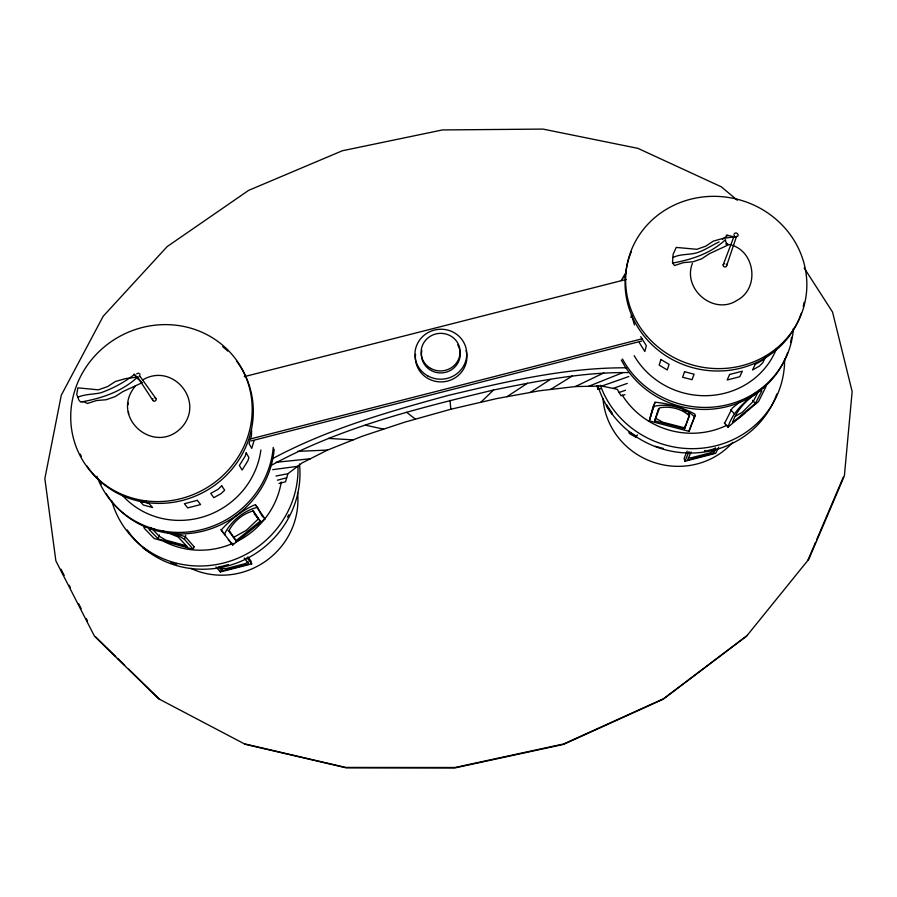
<?xml version="1.0" encoding="UTF-8"?>
<svg xmlns="http://www.w3.org/2000/svg" width="897" height="897" viewBox="0 0 897 897"><rect width="100%" height="100%" fill="white"/><g stroke="black" fill="none" stroke-linecap="round" stroke-linejoin="round"><path stroke-width="1.35" d="M251.631 430.067L251.429 435.908L249.063 443.567L251.721 448.354L254.053 440.763M600.687 388.693L598.03 389.376L597.514 385.665M692.372 263.449C682.281 289.025 713.765 315.8 737.11 300.304C759.266 288.756 755.644 252.853 732.154 245.229M630.961 317.426L631.51 315.004L634.459 324.938M655.415 418.327L654.754 420.884L684.602 428.721L685.577 424.864M653.184 406.117L649.338 420.928L689.075 431.356L689.759 428.654M689.075 431.356L695.108 415.502M649.338 420.928L654.956 402.08M142.455 380.07C172.213 361.962 204.908 400.522 182.214 426.815C155.08 456.64 109.075 417.565 135.324 386.058M635.838 437.209L636.152 436.155L629.257 431.771L628.965 432.836L630.277 434.103L635.838 437.209L637.475 434.944M624.917 394.691L621.038 395.689L617.181 389.253L601.752 386.08L575.369 386.551L539.613 390.767L497.016 398.515L450.832 409.245L404.794 422.139L362.59 436.121L327.528 450.07L302.121 462.919L287.926 473.728L285.493 481.824L278.989 483.494M144.922 526.909L143.924 527.402L144.316 528.333L154.172 538.525L193.247 549.278L194.088 546.609M650.37 416.937L654.608 403.403L655.729 402.282C669.039 403.706 683.122 407.518 694.917 414.167L695.074 415.625L690.197 427.645M193.247 549.278L184.49 539.377L185.746 535.374M166.752 532.269L178.155 537.011L187.439 546.923L158.096 538.85L159.341 534.915M158.096 538.85L149.418 529.791L150.18 527.402M658.577 408.55L655.46 418.159L662.692 422.184L683.144 427.499L684.904 427.51L689.558 415.703M654.754 420.884L659.587 407.888C669.554 405.803 681.653 408.651 689.143 415.625L684.602 428.721M726.637 265.736L736.572 236.236A1.2 1.121 13.2 0 1 734.273 236.236M723.195 264.862L734.262 235.653M687.136 451.135L684.086 458.389L684.938 461.249L715.705 453.31L718.688 447.188M684.938 461.249L689.019 451.628M807.905 560.21L815.53 542.315M816.629 539.759L843.326 477.137M691.094 451.942L687.629 460.015L713.575 453.31L715.84 448.635M704.964 450.417L704.493 451.438L713.541 449.083M724.585 423.35L732.244 408.169L741.415 400.6M688.358 457.795L691.139 457.795L710.11 452.862L712.958 451.236L714.057 448.937M714.831 448.747L715.324 447.715M724.271 423.003L727.994 427.151C732.535 412.228 744.42 401.957 756.059 392.527M759.109 390.072L753.39 401.251L742.234 412.362L735.383 416.242M755.375 403.437L761.777 391.07L761.362 390.117C748.939 397.763 737.211 408.303 732.49 422.599L755.375 403.437L752.583 400.365M733.914 234.352C734.979 231.247 739.711 233.803 737.67 236.371M287.466 517.087L288.901 514.743M262.529 516.627L256.015 505.448L254.815 504.854C242.47 510.124 230.652 519.587 221.66 529.477L221.862 530.957L232.738 544.972L264.94 518.903L255.578 504.921M653.543 407.507L654.709 406.206C668.052 403.381 684.288 407.204 694.312 416.578L694.424 418.204M480.803 402.282L493.507 390.016C537.886 381.012 582.77 371.997 628.259 372.603M727.994 427.151L758.47 401.643L766.016 386.607L761.486 388.524M136.636 373.881L138.385 373.141L140.201 374.228M236.034 540.678L260.22 521.09L253.089 511.021C243.109 513.521 233.848 521.292 229.127 530.385L236.034 540.678L228.174 530.396M719.114 241.932C711.31 245.464 704.223 250.846 695.657 253.111C688.201 254.939 680.475 253.907 673.142 257.394M722.399 239.409L727.871 235.227M747.302 635.401L663.601 698.685L563.63 743.961L454.88 767.507L345.693 767.428L244.421 743.826M134.415 374.509C124.167 382.402 112.899 388.491 100.699 392.841C93.097 394.456 85.305 394.03 77.815 397.203M270.759 465.644C339.739 427.566 417.397 408.404 493.507 390.016M506.917 396.709L527.458 383.266M530.205 392.471L550.478 379.386M550.5 389.477L572.252 376.022M248.346 561.937L245.397 563.585L226.111 568.597L221.929 568.586L220.292 566.657M233.433 537.482L246.473 530.217L258.381 518.847L252.943 510.359M272.901 458.479C328.033 428.968 388.614 411.633 448.668 395.319C507.108 381.449 566.456 367.389 626.857 367.804M575.369 386.551L603.793 372.939M142.5 382.559L123.001 391.518L115.197 396.586L106.171 399.737L96.573 400.522L87.39 403.493L83.769 401.643L80.539 401.979L78.88 400.028L76.75 394.366L77.871 387.852L98.311 389.825L107.528 386.629L115.489 381.46L125.535 378.612L137.095 377.132L134.034 374.083L135.469 376.135M588.645 386.315L622.675 372.681M601.752 386.08L628.842 376.516M613.077 388.412L627.295 383.411M619.121 392.494L625.523 390.251M82.154 401.811C102.056 398.145 121.33 391.697 136.736 377.884L141.367 381.819M672.873 263.034C692.103 259.468 710.85 253.391 725.494 239.667L725.662 241.641L727.949 245.06L709.179 253.806L701.79 258.751L693.011 261.823L683.48 262.608L674.544 265.523L672.503 262.911L673.109 254.356L676.237 247.415L696.823 249.299L705.771 246.17L713.306 241.136L723.117 238.355L734.542 236.886L726.211 235.115M217.915 567.353L228.455 564.605M277.397 480.187L286.692 477.809M219.07 566.904L222.456 570.862L248.839 564.056L244.253 557.99M215.986 566.882L220.37 571.961L251.665 563.888L251.014 561.107L247.897 556.914M250.297 438.981L642.286 338.752M251.373 440.864L641.647 341.051M244.231 376.65L626.128 279.472M275.984 476.027L287.926 473.728M272.699 469.658L297.636 466.328M276.254 462.269L310.317 458.771M297.681 451.359L327.528 450.07M328.571 438.42L353.138 439.878M154.262 529.006L149.866 528.669L149.115 529.039L149.418 529.791M725.695 243.917L730.864 244.959M663.186 448.399L655.27 446.302M170.598 562.845L176.787 564.168M365.438 425.167L383.636 429.147M186.06 545.679L165.956 540.185L158.982 536.058L151.301 527.941M170.923 542.304L174.926 543.391M161.415 530.643L165.429 531.831M172.628 532.583L185.32 536.731L194.055 546.71M171.08 532.919L179.916 536.518L184.49 539.377M683.178 410.4L686.104 411.902M258.246 508.173L256.946 507.444C243.58 510.774 231.146 521.202 224.844 533.39L225.113 534.96L220.718 529.544M143.969 548.672L150.147 552.653L142.724 547.372L143.554 548.179M406.599 412.261L415.401 419.168M689.423 414.526L688.212 413.416M737.312 200.222L721.244 186.778L637.868 148.341L542.988 129.09L442.456 129.942L342.329 150.763L248.626 190.377L167.145 246.608L103.189 316.26L61.276 395.241L44.85 478.617L55.861 560.86L94.443 636.152L158.657 698.808L245.229 744.308L346.175 767.832L455.026 767.91L563.439 744.432L663.085 699.301L746.528 636.208L808.859 559.167L844.38 475.858L852.15 391.552L832.528 312.021L804.127 267.911M95.687 636.96L115.702 656.481M117.698 658.432L124.705 665.26M128.708 669.162L159.722 699.425M730.707 409.738L734.441 413.887M262.272 515.652L264.94 518.903M254.187 513.734L260.22 521.09M228.354 539.568L232.738 544.972M246.989 557.631L251.665 563.888M155.943 398.616L139.439 375.507A1.211 1.144 -28.9 0 1 139.517 376.381M137.308 376.662L152.793 400.331M640.738 336.678L646.345 345.726L644.808 351.501L639.258 342.542M60.996 569.27L64.158 575.426M69.204 585.27L70.459 587.726M78.656 603.726L81.179 608.648M86.235 618.493L87.491 620.959M712.958 451.236L713.575 453.31M596.92 385.542L598.03 389.376M221.929 568.586L222.456 570.862M219.922 570.01L220.37 571.961M450.002 400.342L450.832 409.245M127.957 402.652L128.08 404.726M128.462 411.656L128.607 414.156M466.081 350.592A25.778 24.847 -6.2 0 1 442.894 381.83A25.778 24.847 -6.2 0 1 415.558 354.293M459.903 350.536A19.431 18.714 -6.2 0 1 440.618 372.917A19.431 18.714 -6.2 0 1 421.837 350.435M457.728 344.829A19.431 18.714 -6.2 0 1 459.634 349.348M744.914 413.046A79.306 75.673 15.7 0 1 737.558 418.944M726.974 425.2A79.306 75.673 15.7 0 1 622.305 395.173M732.737 442.344A73.89 70.874 17 0 1 653.565 462.291A73.89 70.874 17 0 1 602.997 398.436M784.606 358.722A95.048 90.698 15.8 0 1 706.107 447.681A95.048 90.698 15.8 0 1 600.306 385.172M776.869 393.94A94.129 89.891 15.9 0 1 685.835 452.929A94.129 89.891 15.9 0 1 597.907 385.699M776.544 348.619A79.014 75.023 14.7 0 1 708.865 395.611A79.014 75.023 14.7 0 1 634.157 355.672M793.408 328.38A91.057 86.46 14.8 0 1 721.749 405.96A91.057 86.46 14.8 0 1 622.462 359.024M621.251 280.638A91.057 86.46 14.8 0 1 626.005 272.598M787.622 352.801A90.687 86.134 14.8 0 1 708.395 409.346A90.687 86.134 14.8 0 1 621.318 360.011M623.751 277.835A90.687 86.134 14.8 0 1 625.265 275.457M791.513 337.261A90.687 86.134 14.8 0 1 790.549 342.519M801.279 313.266A90.485 85.495 14 0 1 685.084 365.27A90.485 85.495 14 0 1 631.376 251.586M804.104 302.345A90.485 85.495 14 0 1 803.23 306.482M726.133 264.11A1.772 1.671 13.7 0 1 725.965 266.678A1.772 1.671 13.7 0 1 723.33 266.005A1.772 1.671 13.7 0 1 724.406 263.673M281.254 482.025A80.057 76.817 -32.5 0 1 235.507 542.18M233.108 543.279A80.057 76.817 -32.5 0 1 163.433 541.126M297.535 492.509A74.552 71.861 -34.1 0 1 265.904 561.006A74.552 71.861 -34.1 0 1 190.691 568.328M297.972 466.451A95.945 92.066 -32.5 0 1 217.287 564.392A95.945 92.066 -32.5 0 1 111.71 500.818M299.475 463.962A95.015 91.225 -32.7 0 1 237.324 562.789A95.015 91.225 -32.7 0 1 127.239 529.959M260.881 449.991A79.811 76.245 -31.2 0 1 204.516 516.448A79.811 76.245 -31.2 0 1 121.857 494.718M273.249 447.401A91.965 87.861 -31.2 0 1 194.167 531.181A91.965 87.861 -31.2 0 1 96.954 476.352M274.168 449.24A91.595 87.525 -31.3 0 1 204.404 530.766A91.595 87.525 -31.3 0 1 106.351 493.888M101.182 484.313A91.595 87.525 -31.3 0 1 100.083 481.835M236.539 361.043A91.449 86.975 -30.2 0 1 213.531 486.096A91.449 86.975 -30.2 0 1 86.841 465.879M81.414 456.551A91.449 86.975 -30.2 0 1 80.248 454.117M222.68 346.657A91.449 86.975 -30.2 0 1 227.692 351.086M154.912 397.808A1.794 1.704 -29.6 0 1 156.011 400.073A1.794 1.704 -29.6 0 1 153.544 401.037A1.794 1.704 -29.6 0 1 152.882 398.604M138.631 377.2A1.211 1.144 -28.9 0 1 138.003 377.2M606.675 405.063L606.428 406.184L611.799 413.988L612.057 412.889L606.675 405.063M660.887 359.484L659.194 365.124L667.278 369.945L669.061 364.35L660.887 359.484M246.193 452.862L245.173 456.181L239.364 465.476L242.123 470.039L247.875 460.834L248.884 457.548L246.193 452.862M684.546 371.739L682.606 377.256L692.036 379.689L694.076 374.195L684.546 371.739M729.597 374.486L727.175 379.992L739.778 376.718L742.335 371.19L729.597 374.486M755.196 364.384L752.505 369.99L759.378 366.111L762.82 362.691L765.612 357.017L762.136 360.471L755.196 364.384M221.705 485.849L217.971 489.392L210.739 493.395L213.811 497.678L220.965 493.709L224.665 490.211L221.705 485.849M197.362 500.358L184.367 503.722L187.731 507.893L200.58 504.574L197.362 500.358M148.846 503.34L139.484 500.806L143.318 505.011L152.58 507.523L148.846 503.34M427.723 375.865A25.912 24.97 -6.2 0 0 466.743 354.214A25.912 24.97 -6.2 0 0 428.048 332.596A25.912 24.97 -6.2 0 0 427.723 375.865M430.717 368.409A19.499 18.781 -6.2 0 0 460.094 352.14A19.499 18.781 -6.2 0 0 430.997 335.859A19.499 18.781 -6.2 0 0 430.717 368.409M646.457 335.646A90.9 85.843 13.9 0 0 801.189 314.589A90.9 85.843 13.9 0 0 701.062 197.194A90.9 85.843 13.9 0 0 646.457 335.646M146.559 500.952A91.864 87.345 -30.1 0 0 246.428 378.433A91.864 87.345 -30.1 0 0 91.393 359.91A91.864 87.345 -30.1 0 0 146.559 500.952"/></g></svg>
